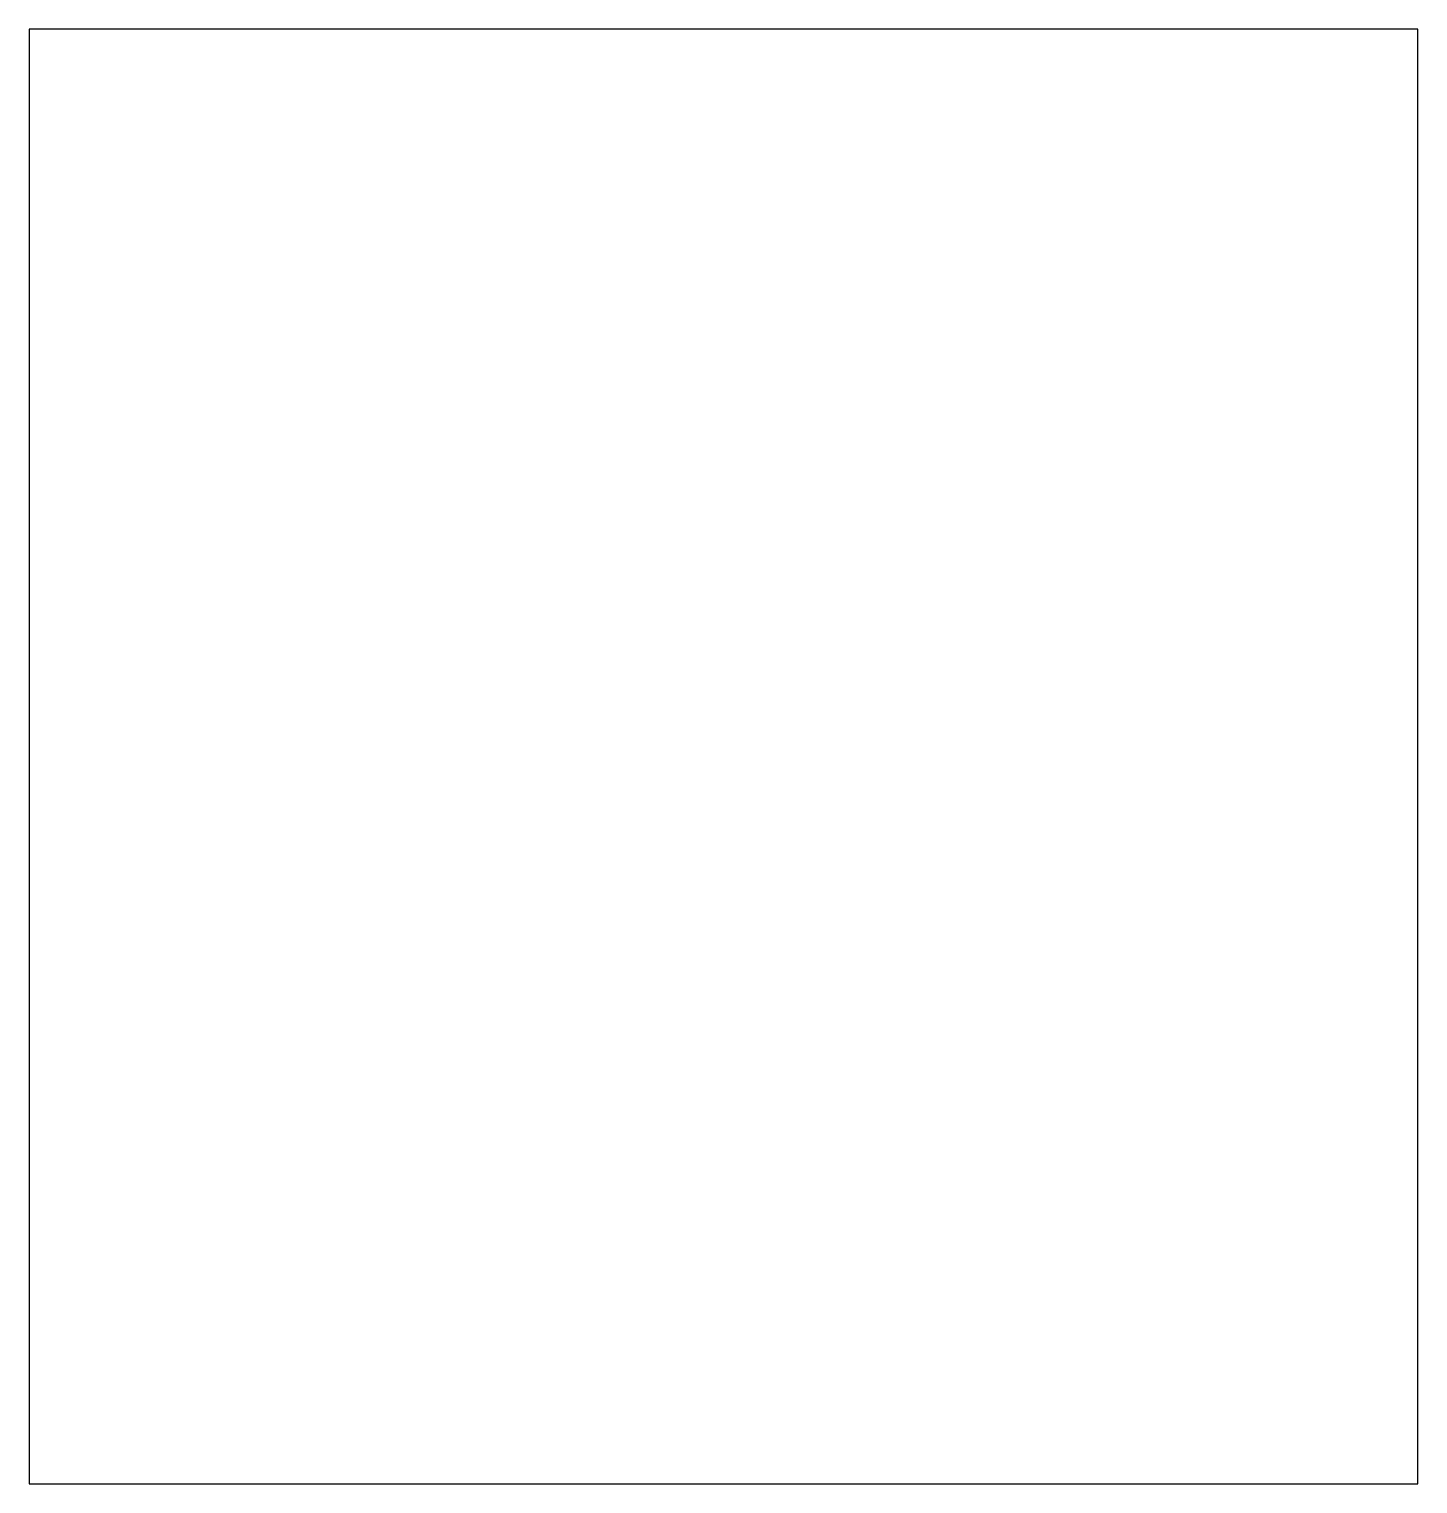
# Model space of a CAD drawing. Header units: millimetres. Extents: x -72 to 138, y -145 to 75.
import ezdxf

# ---------------------------------------------------------------- set-up
doc = ezdxf.new("R2010")
doc.units = ezdxf.units.MM

msp = doc.modelspace()

# ---------------------------------------------------------------- linework, layer by layer
msp.add_lwpolyline([(138.14, 74.58), (-71.86, 74.58), (-71.86, -145.42), (138.14, -145.42)], close=True)

doc.saveas('drawing.dxf')
